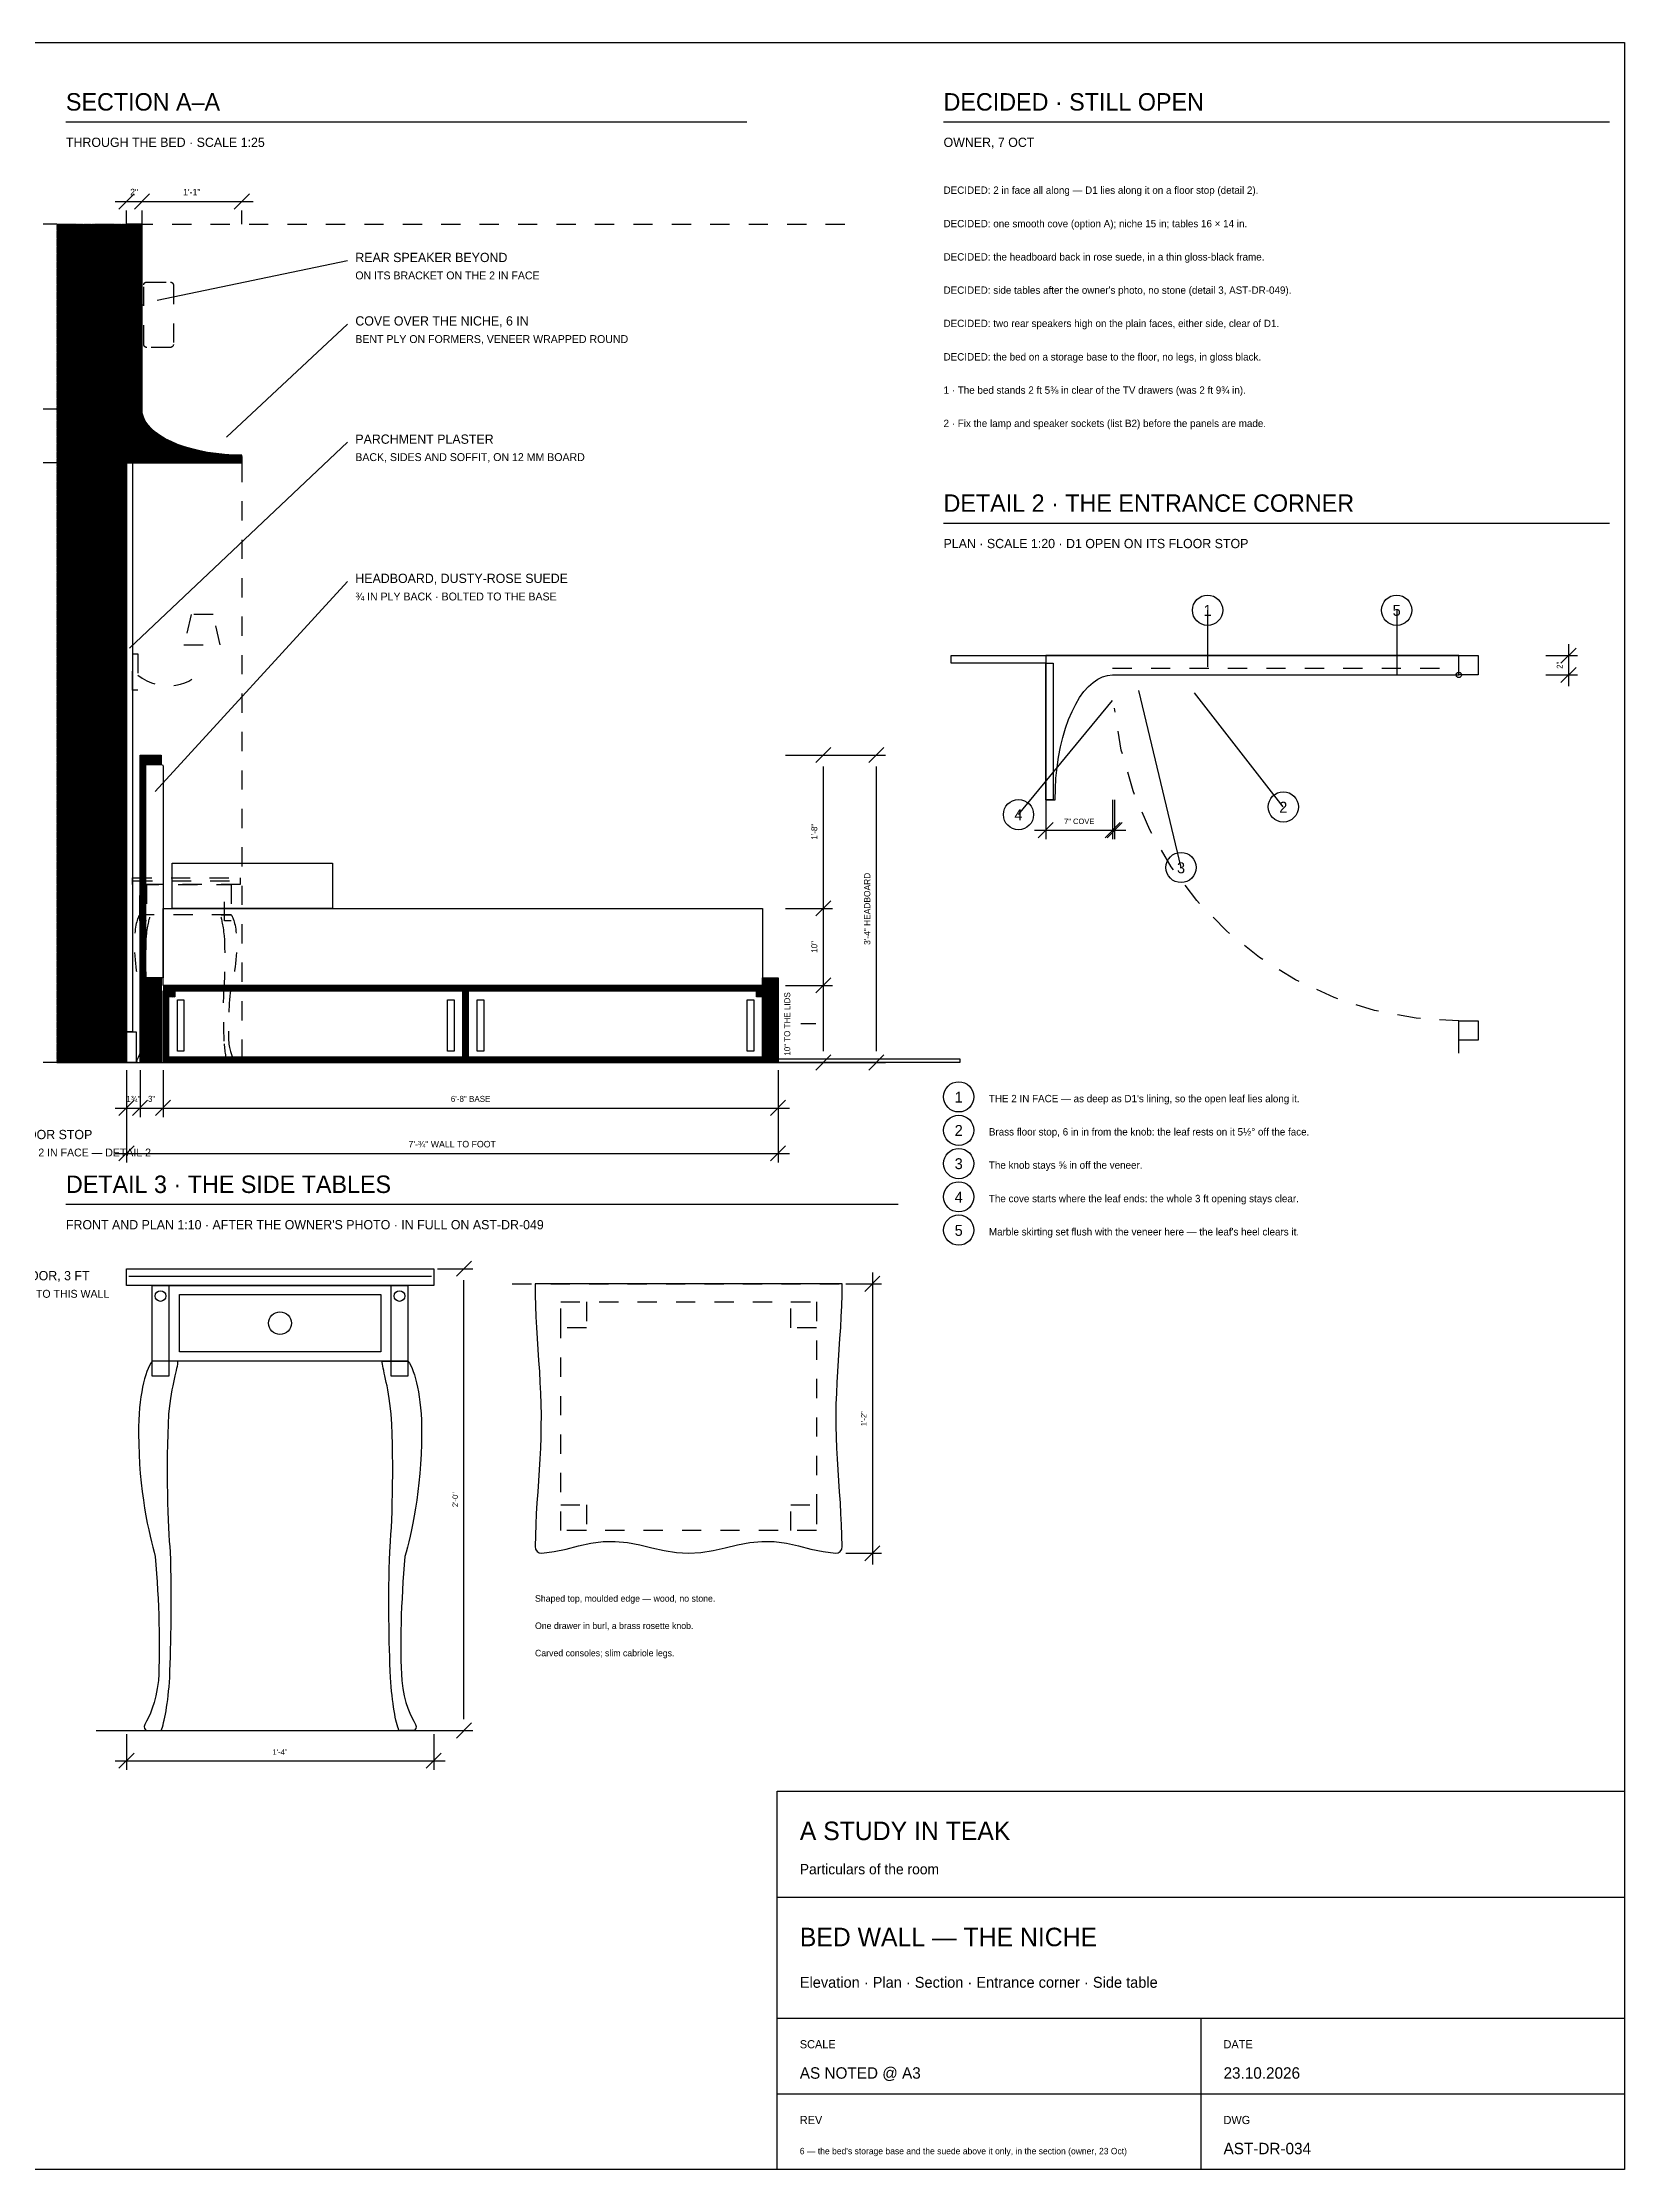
# Model space of a CAD drawing. Header units: inches. Extents: x 0 to 186, y 0 to 12.
# Drawn here: x 7.99 to 16.22, y 0.31 to 11.38 of the extents above; entities that cross this region are included whole.
import ezdxf
from ezdxf.enums import TextEntityAlignment as Align

# ---------------------------------------------------------------- set-up
doc = ezdxf.new("R2010")
doc.units = ezdxf.units.IN
doc.header["$LTSCALE"] = 0.009843
doc.header["$MEASUREMENT"] = 0
doc.linetypes.add('DASHED', pattern=[0.6, 0.5, -0.1])
for name, color, linetype in [('GEOMETRY', 7, 'Continuous'), ('HATCH', 8, 'Continuous'), ('TEXT', 7, 'Continuous')]:
    doc.layers.add(name, color=color, linetype=linetype)

msp = doc.modelspace()

# ---------------------------------------------------------------- hatches: boundary and pattern name
at = {"layer": 'HATCH'}
h = msp.add_hatch(dxfattribs=at)
h.set_pattern_fill('ANSI31', scale=0.01574803)
h.paths.add_polyline_path([(8.063, 10.433), (8.425, 10.433), (8.425, 6.072), (8.063, 6.072), (8.063, 10.433)])
h = msp.add_hatch(dxfattribs=at)
h.set_pattern_fill('ANSI31', scale=0.015748031)
h.paths.add_polyline_path([(8.425, 9.192), (9.025, 9.192), (9.025, 9.231), (9.025, 9.231), (8.98, 9.232), (8.935, 9.235), (8.891, 9.24), (8.847, 9.246), (8.806, 9.254), (8.765, 9.264), (8.727, 9.275), (8.691, 9.287), (8.658, 9.302), (8.627, 9.317), (8.599, 9.334), (8.575, 9.351), (8.554, 9.37), (8.537, 9.389), (8.523, 9.409), (8.513, 9.429), (8.507, 9.45), (8.506, 9.471), (8.506, 10.433), (8.425, 10.433), (8.425, 9.192)])
h = msp.add_hatch(dxfattribs=at)
h.set_pattern_fill('ANSI31', scale=0.01574803)
h.paths.add_polyline_path([(8.496, 7.672), (8.602, 7.672), (8.604, 7.672), (8.605, 7.671), (8.606, 7.67), (8.606, 7.668), (8.606, 7.622), (8.496, 7.622), (8.496, 7.672)])
h = msp.add_hatch(dxfattribs=at)
h.set_pattern_fill('ANSI31', scale=0.01574803)
h.paths.add_polyline_path([(8.496, 7.622), (8.524, 7.622), (8.524, 6.072), (8.496, 6.072), (8.496, 7.622)])
h = msp.add_hatch(dxfattribs=at)
h.set_pattern_fill('ANSI31', scale=0.01574803)
h.paths.add_polyline_path([(8.524, 6.513), (8.606, 6.513), (8.606, 6.072), (8.524, 6.072), (8.524, 6.513)])
h = msp.add_hatch(dxfattribs=at)
h.set_pattern_fill('ANSI31', scale=0.01574803)
h.paths.add_polyline_path([(8.616, 6.446), (8.644, 6.446), (8.644, 6.101), (8.616, 6.101), (8.616, 6.446)])
h = msp.add_hatch(dxfattribs=at)
h.set_pattern_fill('ANSI31', scale=0.01574803)
h.paths.add_polyline_path([(8.619, 6.474), (10.187, 6.474), (10.187, 6.446), (8.619, 6.446), (8.619, 6.474)])
h = msp.add_hatch(dxfattribs=at)
h.set_pattern_fill('ANSI31', scale=0.01574803)
h.paths.add_polyline_path([(8.644, 6.446), (8.676, 6.446), (8.676, 6.414), (8.644, 6.414), (8.644, 6.446)])
h = msp.add_hatch(dxfattribs=at)
h.set_pattern_fill('ANSI31', scale=0.01574803)
h.paths.add_polyline_path([(10.176, 6.446), (10.204, 6.446), (10.204, 6.101), (10.176, 6.101), (10.176, 6.446)])
h = msp.add_hatch(dxfattribs=at)
h.set_pattern_fill('ANSI31', scale=0.01574803)
h.paths.add_polyline_path([(10.192, 6.474), (11.732, 6.474), (11.732, 6.446), (10.192, 6.446), (10.192, 6.474)])
h = msp.add_hatch(dxfattribs=at)
h.set_pattern_fill('ANSI31', scale=0.01574803)
h.paths.add_polyline_path([(11.704, 6.446), (11.735, 6.446), (11.735, 6.414), (11.704, 6.414), (11.704, 6.446)])
h = msp.add_hatch(dxfattribs=at)
h.set_pattern_fill('ANSI31', scale=0.01574803)
h.paths.add_polyline_path([(11.735, 6.513), (11.816, 6.513), (11.816, 6.072), (11.735, 6.072), (11.735, 6.513)])
h = msp.add_hatch(dxfattribs=at)
h.set_pattern_fill('ANSI31', scale=0.01574803)
h.paths.add_polyline_path([(8.616, 6.101), (11.735, 6.101), (11.735, 6.072), (8.616, 6.072), (8.616, 6.101)])

# ---------------------------------------------------------------- linework, layer by layer
at = {"layer": 'GEOMETRY'}
for p, q in [((8.11, 10.965), (11.654, 10.965)), ((12.677, 10.965), (16.142, 10.965)), ((8.366, 10.551), (9.084, 10.551)), ((8.386, 10.512), (8.465, 10.591)), ((8.466, 10.512), (8.545, 10.591)), ((8.986, 10.512), (9.065, 10.591)), ((8.063, 10.433), (7.992, 10.433)), ((8.425, 10.433), (8.425, 10.504)), ((8.425, 10.433), (8.425, 6.072)), ((8.506, 10.433), (8.506, 10.504)), ((9.025, 10.433), (9.025, 10.504)), ((8.584, 10.038), (9.576, 10.244)), ((8.946, 9.326), (9.576, 9.913)), ((8.063, 9.471), (7.992, 9.471)), ((8.441, 8.228), (9.576, 9.299)), ((8.063, 9.192), (7.992, 9.192)), ((12.677, 8.878), (16.142, 8.878)), ((8.575, 7.483), (9.576, 8.575)), ((14.051, 8.425), (14.051, 8.13)), ((15.035, 8.425), (15.035, 8.089)), ((15.811, 8.189), (15.976, 8.189)), ((15.89, 8.15), (15.969, 8.228)), ((15.929, 8.248), (15.929, 8.03)), ((15.811, 8.089), (15.976, 8.089)), ((15.89, 8.049), (15.969, 8.128)), ((13.913, 7.087), (13.693, 8.007)), ((14.445, 7.402), (13.983, 7.996)), ((13.067, 7.362), (13.556, 7.956)), ((11.855, 7.672), (12.099, 7.672)), ((11.855, 7.672), (12.375, 7.672)), ((12.013, 7.633), (12.091, 7.712)), ((12.288, 7.633), (12.367, 7.712)), ((12.052, 6.131), (12.052, 7.613)), ((12.328, 6.131), (12.328, 7.613)), ((13.209, 7.439), (13.209, 7.234)), ((13.557, 7.439), (13.557, 7.234)), ((13.567, 7.439), (13.567, 7.234)), ((13.169, 7.242), (13.248, 7.321)), ((13.518, 7.242), (13.596, 7.321)), ((13.528, 7.242), (13.607, 7.321)), ((13.15, 7.281), (13.626, 7.281)), ((11.855, 6.874), (12.099, 6.874)), ((12.013, 6.835), (12.091, 6.913)), ((11.855, 6.474), (12.099, 6.474)), ((12.013, 6.435), (12.091, 6.513)), ((12.013, 6.033), (12.091, 6.112)), ((12.288, 6.033), (12.367, 6.112)), ((8.063, 6.072), (7.992, 6.072)), ((8.063, 6.072), (12.209, 6.072)), ((8.425, 6.033), (8.425, 5.789)), ((8.425, 6.033), (8.425, 5.553)), ((8.496, 6.033), (8.496, 5.789)), ((8.616, 6.033), (8.616, 5.789)), ((11.816, 6.033), (11.816, 5.789)), ((11.816, 6.033), (11.816, 5.553)), ((11.855, 6.072), (12.099, 6.072)), ((11.855, 6.072), (12.375, 6.072)), ((8.386, 5.797), (8.465, 5.876)), ((8.457, 5.797), (8.535, 5.876)), ((8.576, 5.797), (8.655, 5.876)), ((11.776, 5.797), (11.855, 5.876)), ((8.366, 5.836), (11.875, 5.836)), ((8.366, 5.6), (11.875, 5.6)), ((8.386, 5.561), (8.465, 5.639)), ((11.776, 5.561), (11.855, 5.639)), ((8.11, 5.335), (12.441, 5.335)), ((10.043, 5), (10.228, 5)), ((10.142, 4.961), (10.22, 5.039)), ((12.307, 4.98), (12.307, 3.461)), ((8.437, 4.961), (10.012, 4.961)), ((10.181, 2.657), (10.181, 4.941)), ((12.169, 4.921), (12.354, 4.921)), ((12.268, 4.882), (12.346, 4.961)), ((12.268, 3.48), (12.346, 3.559)), ((12.169, 3.52), (12.354, 3.52)), ((8.268, 2.598), (10.181, 2.598)), ((8.425, 2.579), (8.425, 2.394)), ((10.024, 2.579), (10.024, 2.394)), ((10.043, 2.598), (10.228, 2.598)), ((10.142, 2.559), (10.22, 2.638)), ((8.366, 2.441), (10.083, 2.441)), ((8.386, 2.402), (8.465, 2.48)), ((9.984, 2.402), (10.063, 2.48)), ((11.811, 1.732), (16.22, 1.732)), ((11.811, 1.102), (16.22, 1.102)), ((14.016, 1.102), (14.016, 0.315)), ((11.811, 0.709), (16.22, 0.709))]:
    msp.add_line(p, q, dxfattribs=at)
at = {"layer": 'GEOMETRY', "linetype": 'DASHED'}
for p, q in [((8.063, 10.433), (12.209, 10.433)), ((9.025, 9.192), (9.025, 6.072)), ((8.461, 7.017), (9.013, 7.017)), ((12.013, 6.273), (11.934, 6.273)), ((10.433, 4.921), (12.268, 4.921))]:
    msp.add_line(p, q, dxfattribs=at)
at = {"layer": 'GEOMETRY'}
for points in [[(0.315, 11.378), (16.22, 11.378), (16.22, 0.315), (0.315, 0.315), (0.315, 11.378)], [(8.425, 9.192), (9.025, 9.192), (9.025, 9.231), (9.025, 9.231), (8.98, 9.232), (8.935, 9.235), (8.891, 9.24), (8.847, 9.246), (8.806, 9.254), (8.765, 9.264), (8.727, 9.275), (8.691, 9.287), (8.658, 9.302), (8.627, 9.317), (8.599, 9.334), (8.575, 9.351), (8.554, 9.37), (8.537, 9.389), (8.523, 9.409), (8.513, 9.429), (8.507, 9.45), (8.506, 9.471), (8.506, 10.433), (8.425, 10.433), (8.425, 9.192)], [(8.425, 9.224), (9.025, 9.224), (9.025, 9.192), (8.425, 9.192), (8.425, 9.224)], [(8.425, 9.192), (8.457, 9.192), (8.457, 6.233), (8.425, 6.233), (8.425, 9.192)], [(12.717, 8.189), (15.358, 8.189)], [(12.717, 8.189), (13.209, 8.189), (13.209, 8.15), (12.717, 8.15)], [(12.717, 8.15), (12.717, 8.189)], [(13.209, 8.189), (13.209, 7.439), (13.258, 7.439), (13.259, 7.496), (13.262, 7.552), (13.268, 7.607), (13.276, 7.661), (13.286, 7.714), (13.298, 7.764), (13.312, 7.812), (13.328, 7.857), (13.346, 7.898), (13.365, 7.937), (13.385, 7.971), (13.407, 8.002), (13.431, 8.028), (13.455, 8.049), (13.48, 8.066), (13.505, 8.079), (13.531, 8.086), (13.557, 8.089), (15.358, 8.089), (15.358, 8.189), (13.209, 8.189)], [(15.358, 8.189), (15.459, 8.189), (15.459, 8.089), (15.358, 8.089), (15.358, 8.189)], [(13.209, 8.15), (13.248, 8.15), (13.248, 7.439), (13.209, 7.439), (13.209, 8.15)], [(15.372, 8.089), (15.372, 8.087), (15.372, 8.085), (15.371, 8.083), (15.37, 8.082), (15.369, 8.08), (15.368, 8.079), (15.367, 8.078), (15.365, 8.077), (15.364, 8.076), (15.362, 8.075), (15.36, 8.075), (15.358, 8.075), (15.356, 8.075), (15.355, 8.075), (15.353, 8.076), (15.351, 8.077), (15.35, 8.078), (15.349, 8.079), (15.347, 8.08), (15.346, 8.082), (15.346, 8.083), (15.345, 8.085), (15.345, 8.087), (15.344, 8.089), (15.345, 8.09), (15.345, 8.092), (15.346, 8.094), (15.346, 8.095), (15.347, 8.097), (15.349, 8.098), (15.35, 8.1), (15.351, 8.101), (15.353, 8.101), (15.355, 8.102), (15.356, 8.102), (15.358, 8.102), (15.36, 8.102), (15.362, 8.102), (15.364, 8.101), (15.365, 8.101), (15.367, 8.1), (15.368, 8.098), (15.369, 8.097), (15.37, 8.095), (15.371, 8.094), (15.372, 8.092), (15.372, 8.09), (15.372, 8.089)], [(8.496, 7.672), (8.602, 7.672)], [(8.606, 7.668), (8.606, 7.622), (8.496, 7.622), (8.496, 7.672)], [(8.496, 7.622), (8.524, 7.622), (8.524, 6.072), (8.496, 6.072), (8.496, 7.622)], [(8.524, 7.622), (8.606, 7.622)], [(8.616, 7.613), (8.616, 6.513), (8.524, 6.513), (8.524, 7.622)], [(8.663, 7.11), (9.498, 7.11), (9.498, 6.874), (8.663, 6.874), (8.663, 7.11)], [(8.616, 6.874), (11.735, 6.874), (11.735, 6.474), (8.616, 6.474), (8.616, 6.874)], [(8.524, 6.513), (8.606, 6.513), (8.606, 6.072), (8.524, 6.072), (8.524, 6.513)], [(8.616, 6.446), (8.644, 6.446), (8.644, 6.101), (8.616, 6.101), (8.616, 6.446)], [(8.619, 6.474), (10.187, 6.474), (10.187, 6.446), (8.619, 6.446), (8.619, 6.474)], [(8.644, 6.446), (11.735, 6.446), (11.735, 6.101), (8.644, 6.101), (8.644, 6.446)], [(8.644, 6.446), (8.676, 6.446), (8.676, 6.414), (8.644, 6.414), (8.644, 6.446)], [(10.176, 6.446), (10.204, 6.446), (10.204, 6.101), (10.176, 6.101), (10.176, 6.446)], [(10.192, 6.474), (11.732, 6.474), (11.732, 6.446), (10.192, 6.446), (10.192, 6.474)], [(11.704, 6.446), (11.735, 6.446), (11.735, 6.414), (11.704, 6.414), (11.704, 6.446)], [(11.735, 6.513), (11.816, 6.513), (11.816, 6.072), (11.735, 6.072), (11.735, 6.513)], [(8.69, 6.398), (8.724, 6.398), (8.724, 6.132), (8.69, 6.132), (8.69, 6.398)], [(10.095, 6.398), (10.13, 6.398), (10.13, 6.132), (10.095, 6.132), (10.095, 6.398)], [(10.25, 6.398), (10.284, 6.398), (10.284, 6.132), (10.25, 6.132), (10.25, 6.398)], [(11.655, 6.398), (11.69, 6.398), (11.69, 6.132), (11.655, 6.132), (11.655, 6.398)], [(8.425, 6.233), (8.476, 6.233), (8.476, 6.072), (8.425, 6.072), (8.425, 6.233)], [(15.358, 6.289), (15.459, 6.289), (15.459, 6.189), (15.358, 6.189), (15.358, 6.289)], [(8.616, 6.101), (11.735, 6.101), (11.735, 6.072), (8.616, 6.072), (8.616, 6.101)], [(9.403, 6.091), (12.761, 6.091), (12.761, 6.072), (9.403, 6.072), (9.403, 6.091)], [(15.358, 6.122), (15.358, 6.189)], [(8.425, 5), (10.024, 5), (10.024, 4.913), (8.425, 4.913), (8.425, 5)], [(8.559, 4.913), (9.89, 4.913), (9.89, 4.52), (8.559, 4.52), (8.559, 4.913)], [(8.559, 4.913), (8.646, 4.913), (8.646, 4.441), (8.559, 4.441), (8.559, 4.913)], [(9.803, 4.913), (9.89, 4.913), (9.89, 4.441), (9.803, 4.441), (9.803, 4.913)], [(10.551, 4.921), (10.552, 4.864), (10.553, 4.807), (10.556, 4.75), (10.559, 4.694), (10.562, 4.637), (10.566, 4.58), (10.57, 4.523), (10.574, 4.466), (10.577, 4.409), (10.58, 4.352), (10.582, 4.295), (10.583, 4.238), (10.582, 4.181), (10.581, 4.124), (10.579, 4.067), (10.576, 4.011), (10.573, 3.954), (10.569, 3.897), (10.565, 3.84), (10.561, 3.783), (10.557, 3.726), (10.555, 3.669), (10.553, 3.612), (10.551, 3.555), (10.554, 3.542), (10.562, 3.53), (10.573, 3.522), (10.587, 3.521), (10.65, 3.529), (10.714, 3.542), (10.778, 3.558), (10.841, 3.572), (10.905, 3.581), (10.969, 3.582), (11.032, 3.576), (11.096, 3.564), (11.159, 3.549), (11.223, 3.534), (11.287, 3.524), (11.35, 3.52), (11.414, 3.524), (11.478, 3.534), (11.541, 3.549), (11.605, 3.564), (11.669, 3.576), (11.732, 3.582), (11.796, 3.581), (11.86, 3.572), (11.923, 3.558), (11.987, 3.542), (12.051, 3.529), (12.114, 3.521), (12.128, 3.522), (12.139, 3.53), (12.147, 3.542), (12.149, 3.555), (12.148, 3.612), (12.146, 3.669), (12.143, 3.726), (12.14, 3.783), (12.136, 3.84), (12.132, 3.897), (12.128, 3.954), (12.125, 4.011), (12.122, 4.067), (12.12, 4.124), (12.118, 4.181), (12.118, 4.238), (12.119, 4.295), (12.121, 4.352), (12.123, 4.409), (12.127, 4.466), (12.13, 4.523), (12.134, 4.58), (12.138, 4.637), (12.142, 4.694), (12.145, 4.75), (12.148, 4.807), (12.149, 4.864), (12.15, 4.921), (10.551, 4.921)], [(8.701, 4.866), (9.748, 4.866), (9.748, 4.567), (8.701, 4.567), (8.701, 4.866)], [(8.693, 4.52), (8.559, 4.52)], [(9.756, 4.52), (9.89, 4.52)], [(8.535, 2.598), (8.606, 2.598)], [(9.913, 2.598), (9.843, 2.598)], [(11.811, 2.283), (16.22, 2.283), (16.22, 0.315), (11.811, 0.315), (11.811, 2.283)]]:
    msp.add_lwpolyline(points, dxfattribs=at)
at = {"layer": 'GEOMETRY', "linetype": 'DASHED'}
for points in [[(8.515, 9.808), (8.515, 10.117)], [(8.531, 10.132), (8.654, 10.132)], [(8.669, 10.117), (8.669, 9.808)], [(8.506, 10.013), (8.515, 10.013)], [(8.654, 9.792), (8.531, 9.792)], [(8.724, 8.246), (8.913, 8.246), (8.876, 8.403), (8.762, 8.403), (8.724, 8.246)], [(8.457, 8.198), (8.485, 8.198), (8.485, 8.009), (8.457, 8.009), (8.457, 8.198)], [(13.557, 8.124), (15.358, 8.124)], [(15.358, 6.289), (15.137, 6.303), (14.92, 6.343), (14.71, 6.41), (14.509, 6.502), (14.321, 6.619), (14.149, 6.757), (13.995, 6.915), (13.861, 7.091), (13.75, 7.283), (13.663, 7.486), (13.602, 7.697), (13.567, 7.916)], [(8.457, 7.033), (9.017, 7.033), (9.017, 6.998), (8.457, 6.998), (8.457, 7.033)], [(8.494, 6.998), (8.97, 6.998), (8.97, 6.841), (8.494, 6.841), (8.494, 6.998)], [(8.494, 6.998), (8.529, 6.998), (8.529, 6.809), (8.494, 6.809), (8.494, 6.998)], [(8.935, 6.998), (8.97, 6.998), (8.97, 6.809), (8.935, 6.809), (8.935, 6.998)], [(8.548, 6.841), (8.494, 6.841)], [(8.917, 6.841), (8.97, 6.841)], [(8.485, 6.072), (8.513, 6.072)], [(8.98, 6.072), (8.951, 6.072)], [(10.685, 4.827), (12.016, 4.827), (12.016, 3.638), (10.685, 3.638), (10.685, 4.827)], [(10.685, 4.827), (10.819, 4.827), (10.819, 4.693), (10.685, 4.693), (10.685, 4.827)], [(11.882, 4.827), (12.016, 4.827), (12.016, 4.693), (11.882, 4.693), (11.882, 4.827)], [(10.685, 3.772), (10.819, 3.772), (10.819, 3.638), (10.685, 3.638), (10.685, 3.772)], [(11.882, 3.772), (12.016, 3.772), (12.016, 3.638), (11.882, 3.638), (11.882, 3.772)]]:
    msp.add_lwpolyline(points, dxfattribs=at)
at = {"layer": 'GEOMETRY'}
for centre, radius in [((14.051, 8.425), 0.0787), ((15.035, 8.425), 0.0787), ((13.067, 7.362), 0.0787), ((14.445, 7.402), 0.0787), ((13.913, 7.087), 0.0787), ((12.756, 5.894), 0.0787), ((12.756, 5.72), 0.0787), ((12.756, 5.547), 0.0787), ((12.756, 5.374), 0.0787), ((12.756, 5.201), 0.0787), ((8.602, 4.858), 0.0276), ((9.846, 4.858), 0.0276), ((9.224, 4.717), 0.0591)]:
    msp.add_circle(centre, radius, dxfattribs=at)
at = {"layer": 'GEOMETRY', "linetype": 'DASHED'}
for points, knots in [([(8.515, 10.117), (8.515, 10.119), (8.516, 10.122), (8.517, 10.124), (8.518, 10.127), (8.52, 10.129), (8.523, 10.13), (8.525, 10.132), (8.528, 10.132), (8.531, 10.132)], [0, 0, 0, 0, 1, 1, 1, 2, 2, 2, 3, 3, 3, 3]), ([(8.654, 10.132), (8.656, 10.132), (8.659, 10.132), (8.661, 10.13), (8.664, 10.129), (8.666, 10.127), (8.667, 10.124), (8.669, 10.122), (8.669, 10.119), (8.669, 10.117)], [0, 0, 0, 0, 1, 1, 1, 2, 2, 2, 3, 3, 3, 3]), ([(8.531, 9.792), (8.528, 9.792), (8.525, 9.793), (8.523, 9.794), (8.52, 9.796), (8.518, 9.798), (8.517, 9.8), (8.516, 9.802), (8.515, 9.805), (8.515, 9.808)], [0, 0, 0, 0, 1, 1, 1, 2, 2, 2, 3, 3, 3, 3]), ([(8.669, 9.808), (8.669, 9.805), (8.669, 9.802), (8.667, 9.8), (8.666, 9.798), (8.664, 9.796), (8.661, 9.794), (8.659, 9.793), (8.656, 9.792), (8.654, 9.792)], [0, 0, 0, 0, 1, 1, 1, 2, 2, 2, 3, 3, 3, 3]), ([(8.494, 6.841), (8.479, 6.819), (8.466, 6.769), (8.466, 6.69), (8.466, 6.573), (8.488, 6.479), (8.501, 6.435)], [0, 0, 0, 0, 1, 1, 1, 2, 2, 2, 2]), ([(8.97, 6.841), (8.986, 6.819), (8.998, 6.769), (8.998, 6.69), (8.998, 6.573), (8.976, 6.479), (8.964, 6.435)], [0, 0, 0, 0, 1, 1, 1, 2, 2, 2, 2])]:
    msp.add_open_spline(points, degree=3, knots=knots, dxfattribs=at)
for points in [[(8.485, 8.088), (8.598, 7.994), (8.787, 8.025), (8.819, 8.135)], [(8.529, 6.731), (8.535, 6.794), (8.548, 6.825), (8.548, 6.841)], [(8.935, 6.731), (8.929, 6.794), (8.917, 6.825), (8.917, 6.841)], [(8.532, 6.444), (8.528, 6.494), (8.523, 6.62), (8.529, 6.731)], [(8.932, 6.444), (8.937, 6.494), (8.942, 6.62), (8.935, 6.731)], [(8.501, 6.435), (8.509, 6.34), (8.512, 6.246), (8.507, 6.176)], [(8.531, 6.183), (8.534, 6.255), (8.535, 6.35), (8.532, 6.444)], [(8.934, 6.183), (8.931, 6.255), (8.929, 6.35), (8.932, 6.444)], [(8.964, 6.435), (8.956, 6.34), (8.953, 6.246), (8.957, 6.176)], [(8.479, 6.085), (8.476, 6.079), (8.479, 6.072), (8.485, 6.072)], [(8.507, 6.176), (8.502, 6.129), (8.488, 6.101), (8.479, 6.085)], [(8.513, 6.072), (8.52, 6.088), (8.528, 6.129), (8.531, 6.183)], [(8.951, 6.072), (8.945, 6.088), (8.937, 6.129), (8.934, 6.183)], [(8.957, 6.176), (8.962, 6.129), (8.976, 6.101), (8.986, 6.085)], [(8.986, 6.085), (8.989, 6.079), (8.986, 6.072), (8.98, 6.072)]]:
    msp.add_open_spline(points, degree=3, dxfattribs=at)
at = {"layer": 'GEOMETRY'}
for points in [[(8.602, 7.672), (8.605, 7.672), (8.606, 7.671), (8.606, 7.668)], [(8.606, 7.622), (8.613, 7.622), (8.616, 7.619), (8.616, 7.613)], [(8.646, 4.244), (8.661, 4.402), (8.693, 4.48), (8.693, 4.52)], [(9.803, 4.244), (9.787, 4.402), (9.756, 4.48), (9.756, 4.52)], [(8.654, 3.528), (8.642, 3.654), (8.63, 3.969), (8.646, 4.244)], [(9.795, 3.528), (9.807, 3.654), (9.819, 3.969), (9.803, 4.244)], [(8.575, 3.504), (8.594, 3.268), (8.602, 3.031), (8.591, 2.858)], [(8.65, 2.874), (8.657, 3.055), (8.661, 3.291), (8.654, 3.528)], [(9.799, 2.874), (9.791, 3.055), (9.787, 3.291), (9.795, 3.528)], [(9.874, 3.504), (9.854, 3.268), (9.846, 3.031), (9.858, 2.858)], [(8.591, 2.858), (8.579, 2.74), (8.543, 2.669), (8.52, 2.63)], [(8.606, 2.598), (8.622, 2.638), (8.642, 2.74), (8.65, 2.874)], [(9.843, 2.598), (9.827, 2.638), (9.807, 2.74), (9.799, 2.874)], [(9.858, 2.858), (9.87, 2.74), (9.906, 2.669), (9.929, 2.63)], [(8.52, 2.63), (8.512, 2.614), (8.52, 2.598), (8.535, 2.598)], [(9.929, 2.63), (9.937, 2.614), (9.929, 2.598), (9.913, 2.598)]]:
    msp.add_open_spline(points, degree=3, dxfattribs=at)
for points in [[(8.559, 4.52), (8.52, 4.465), (8.488, 4.339), (8.488, 4.142), (8.488, 3.85), (8.543, 3.614), (8.575, 3.504)], [(9.89, 4.52), (9.929, 4.465), (9.961, 4.339), (9.961, 4.142), (9.961, 3.85), (9.906, 3.614), (9.874, 3.504)]]:
    msp.add_open_spline(points, degree=3, knots=[0, 0, 0, 0, 1, 1, 1, 2, 2, 2, 2], dxfattribs=at)

# ---------------------------------------------------------------- texts
at = {"layer": 'TEXT'}
for s, height, p in [('SECTION A–A', 0.09071, (8.11, 11.024)), ('DECIDED · STILL OPEN', 0.09071, (12.677, 11.024)), ('THROUGH THE BED · SCALE 1:25', 0.04819, (8.11, 10.835)), ('OWNER, 7 OCT', 0.04819, (12.677, 10.835)), ('DECIDED: 2 in face all along — D1 lies along it on a floor stop (detail 2).', 0.03827, (12.677, 10.591)), ('DECIDED: one smooth cove (option A); niche 15 in; tables 16 × 14 in.', 0.03827, (12.677, 10.417)), ('ON ITS BRACKET ON THE 2 IN FACE', 0.0411, (9.616, 10.146)), ('REAR SPEAKER BEYOND', 0.04819, (9.616, 10.236)), ('DECIDED: the headboard back in rose suede, in a thin gloss-black frame.', 0.03827, (12.677, 10.244)), ("DECIDED: side tables after the owner's photo, no stone (detail 3, AST-DR-049).", 0.03827, (12.677, 10.071)), ('COVE OVER THE NICHE, 6 IN', 0.04819, (9.616, 9.906)), ('BENT PLY ON FORMERS, VENEER WRAPPED ROUND', 0.0411, (9.616, 9.815)), ('DECIDED: two rear speakers high on the plain faces, either side, clear of D1.', 0.03827, (12.677, 9.898)), ('DECIDED: the bed on a storage base to the floor, no legs, in gloss black.', 0.03827, (12.677, 9.724)), ('1 · The bed stands 2 ft 5⅜ in clear of the TV drawers (was 2 ft 9¾ in).', 0.03827, (12.677, 9.551)), ('2 · Fix the lamp and speaker sockets (list B2) before the panels are made.', 0.03827, (12.677, 9.378)), ('PARCHMENT PLASTER', 0.04819, (9.616, 9.291)), ('BACK, SIDES AND SOFFIT, ON 12 MM BOARD', 0.0411, (9.616, 9.201)), ('DETAIL 2 · THE ENTRANCE CORNER', 0.09071, (12.677, 8.937)), ('PLAN · SCALE 1:20 · D1 OPEN ON ITS FLOOR STOP', 0.04819, (12.677, 8.748)), ('HEADBOARD, DUSTY-ROSE SUEDE', 0.04819, (9.616, 8.567)), ('¾ IN PLY BACK · BOLTED TO THE BASE', 0.0411, (9.616, 8.476)), ("THE 2 IN FACE — as deep as D1's lining, so the open leaf lies along it.", 0.03827, (12.913, 5.866)), ('D1 ON ITS FLOOR STOP', 0.04819, (7.499, 5.674)), ('Brass floor stop, 6 in in from the knob: the leaf rests on it 5½° off the face.', 0.03827, (12.913, 5.693)), ('LIES ALONG THE 2 IN FACE — DETAIL 2', 0.0411, (7.499, 5.584)), ('The knob stays ⅝ in off the veneer.', 0.03827, (12.913, 5.52)), ('DETAIL 3 · THE SIDE TABLES', 0.09071, (8.11, 5.394)), ('The cove starts where the leaf ends: the whole 3 ft opening stays clear.', 0.03827, (12.913, 5.346)), ("FRONT AND PLAN 1:10 · AFTER THE OWNER'S PHOTO · IN FULL ON AST-DR-049", 0.04819, (8.11, 5.205)), ("Marble skirting set flush with the veneer here — the leaf's heel clears it.", 0.03827, (12.913, 5.173)), ('ENTRANCE DOOR, 3 FT', 0.04819, (7.499, 4.94)), ('SWINGS ROUND TO THIS WALL', 0.0411, (7.499, 4.849)), ('Shaped top, moulded edge — wood, no stone.', 0.03402, (10.551, 3.268)), ('One drawer in burl, a brass rosette knob.', 0.03402, (10.551, 3.126)), ('Carved consoles; slim cabriole legs.', 0.03402, (10.551, 2.984)), ('A STUDY IN TEAK', 0.09638, (11.929, 2.028)), ('Particulars of the room', 0.05386, (11.929, 1.85)), ('BED WALL — THE NICHE', 0.09638, (11.929, 1.476)), ('Elevation · Plan · Section · Entrance corner · Side table', 0.05669, (11.929, 1.26)), ('SCALE', 0.0425, (11.929, 0.945)), ('DATE', 0.0425, (14.134, 0.945)), ('AS NOTED @ A3', 0.05953, (11.929, 0.787)), ('23.10.2026', 0.0595, (14.134, 0.787)), ('REV', 0.0425, (11.929, 0.551)), ('DWG', 0.0425, (14.134, 0.551)), ('AST-DR-034', 0.0595, (14.134, 0.394)), ("6 — the bed's storage base and the suede above it only, in the section (owner, 23 Oct)", 0.03322, (11.929, 0.394))]:
    msp.add_text(s, height=height, dxfattribs=at).set_placement(p)
for s, height, p in [('2"', 0.034, (8.465, 10.583)), ('1\'-1"', 0.034, (8.765, 10.583)), ('1', 0.0567, (14.051, 8.396)), ('5', 0.0567, (15.035, 8.396)), ('2', 0.0567, (14.445, 7.372)), ('4', 0.0567, (13.067, 7.333)), ('7" COVE', 0.0283, (13.383, 7.313)), ('3', 0.0567, (13.913, 7.057)), ('1¾"', 0.0312, (8.461, 5.868)), ('3"', 0.0312, (8.556, 5.868)), ('6\'-8" BASE', 0.0312, (10.216, 5.868)), ('1', 0.0567, (12.756, 5.864)), ('7\'-¾" WALL TO FOOT', 0.03402, (10.12, 5.631)), ('2', 0.0567, (12.756, 5.691)), ('3', 0.0567, (12.756, 5.518)), ('4', 0.0567, (12.756, 5.344)), ('5', 0.0567, (12.756, 5.171)), ('1\'-4"', 0.0283, (9.224, 2.472))]:
    msp.add_text(s, height=height, dxfattribs=at).set_placement(p, align=Align.CENTER)
for s, height, p in [('2"', 0.0298, (15.898, 8.139)), ('1\'-8"', 0.0312, (12.02, 7.273)), ('3\'-4" HEADBOARD', 0.0326, (12.296, 6.872)), ('10"', 0.0312, (12.02, 6.674)), ('10" TO THE LIDS', 0.03118, (11.879, 6.273)), ('1\'-2"', 0.0283, (12.276, 4.22)), ('2\'-0"', 0.0283, (10.15, 3.799))]:
    msp.add_text(s, height=height, rotation=90, dxfattribs=at).set_placement(p, align=Align.CENTER)

doc.saveas('drawing.dxf')
